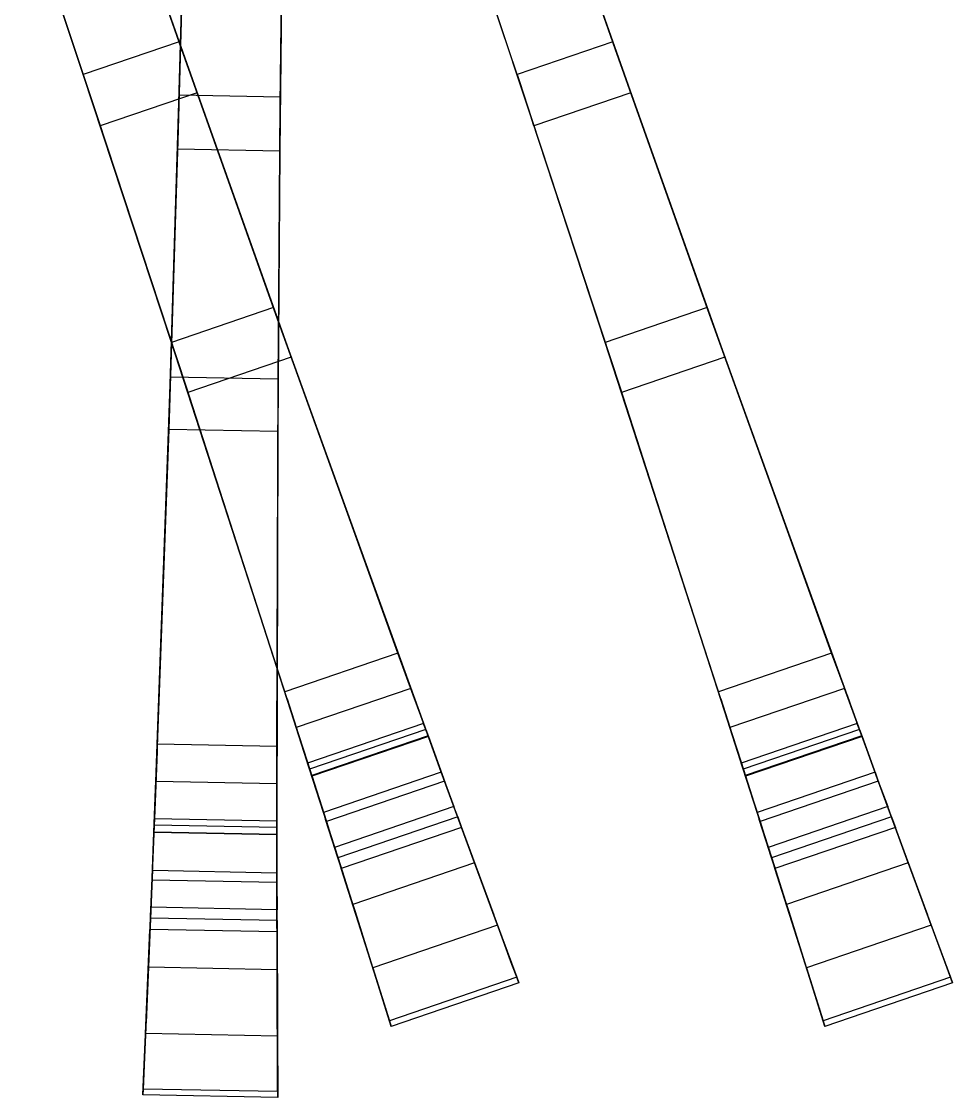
# Model space of a CAD drawing. Extents: x 11992 to 29481, y -6727 to 6811.
# Drawn here: x 14576.8 to 14708, y 700.6 to 852.4 of the extents above; entities that cross this region are included whole.
import ezdxf

# ---------------------------------------------------------------- set-up
doc = ezdxf.new("R2010")
doc.units = 0
doc.header["$MEASUREMENT"] = 0
doc.layers.get('0').update_dxf_attribs({"color": 8, "linetype": 'CONTINUOUS'})

msp = doc.modelspace()

# ---------------------------------------------------------------- linework, layer by layer
for p, q in [((14598.98, 849.51, -275.34), (14589.86, 875.51, -259.55)), ((14660.12, 849.51, -1610.33), (14651, 875.51, -1594.53)), ((14599.33, 848.53, -273.82), (14590.2, 874.52, -258.02)), ((14660.47, 848.53, -1608.8), (14651.35, 874.52, -1593.01)), ((14585.47, 844.89, -275.34), (14576.76, 871.03, -259.55)), ((14646.62, 844.89, -1610.33), (14637.91, 871.03, -1594.53)), ((14585.8, 843.9, -273.82), (14577.09, 870.04, -258.02)), ((14598.99, 841.99, -275.34), (14599.74, 869.53, -259.55)), ((14646.95, 843.9, -1608.8), (14638.24, 870.04, -1593.01)), ((14598.96, 840.95, -273.81), (14599.71, 868.49, -258.02)), ((14613.25, 840.67, -273.81), (14613.57, 868.22, -258.02)), ((14613.26, 841.72, -275.34), (14613.58, 869.26, -259.55)), ((14592.57, 867.77, -244.82), (14601.15, 843.38, -263.15)), ((14593.03, 866.43, -243.55), (14601.52, 842.33, -261.66)), ((14653.71, 867.77, -1579.8), (14662.29, 843.38, -1598.14)), ((14654.18, 866.43, -1578.53), (14662.66, 842.33, -1596.64)), ((14579.36, 863.25, -244.82), (14587.52, 838.72, -263.15)), ((14579.81, 861.91, -243.55), (14587.87, 837.66, -261.66)), ((14640.51, 863.25, -1579.8), (14648.66, 838.72, -1598.14)), ((14640.96, 861.91, -1578.53), (14649.01, 837.66, -1596.64)), ((14599.53, 861.34, -244.82), (14598.8, 835.49, -263.15)), ((14613.48, 861.06, -244.82), (14613.2, 835.21, -263.15)), ((14599.49, 859.92, -243.54), (14598.77, 834.38, -261.66)), ((14613.46, 859.65, -243.54), (14613.19, 834.1, -261.66)), ((14598.98, 849.51, -275.34), (14585.47, 844.89, -275.34)), ((14612.29, 812.03, -298.14), (14598.98, 849.51, -275.34)), ((14598.98, 849.51, -275.34), (14599.33, 848.53, -273.82)), ((14612.64, 811.04, -296.62), (14599.33, 848.53, -273.82)), ((14599.33, 848.53, -273.82), (14601.15, 843.38, -263.15)), ((14660.12, 849.51, -1610.33), (14646.62, 844.89, -1610.33)), ((14673.43, 812.03, -1633.13), (14660.12, 849.51, -1610.33)), ((14660.12, 849.51, -1610.33), (14660.47, 848.53, -1608.8)), ((14673.78, 811.04, -1631.6), (14660.47, 848.53, -1608.8)), ((14660.47, 848.53, -1608.8), (14662.29, 843.38, -1598.14)), ((14585.47, 844.89, -275.34), (14585.8, 843.9, -273.82)), ((14597.92, 807.11, -298.14), (14585.47, 844.89, -275.34)), ((14598.24, 806.12, -296.62), (14585.8, 843.9, -273.82)), ((14585.8, 843.9, -273.82), (14587.52, 838.72, -263.15)), ((14646.62, 844.89, -1610.33), (14646.95, 843.9, -1608.8)), ((14659.06, 807.11, -1633.13), (14646.62, 844.89, -1610.33)), ((14659.39, 806.12, -1631.6), (14646.95, 843.9, -1608.8)), ((14646.95, 843.9, -1608.8), (14648.66, 838.72, -1598.14)), ((14601.52, 842.33, -261.66), (14587.87, 837.66, -261.66)), ((14601.52, 842.33, -261.66), (14601.15, 843.38, -263.15)), ((14601.15, 843.38, -263.15), (14614.45, 805.97, -284.74)), ((14601.52, 842.33, -261.66), (14614.78, 805.06, -283.17)), ((14662.66, 842.33, -1596.64), (14649.01, 837.66, -1596.64)), ((14662.66, 842.33, -1596.64), (14662.29, 843.38, -1598.14)), ((14662.29, 843.38, -1598.14), (14675.59, 805.97, -1619.72)), ((14662.66, 842.33, -1596.64), (14675.92, 805.06, -1618.16)), ((14597.73, 801.19, -296.61), (14598.96, 840.95, -273.81)), ((14597.76, 802.23, -298.14), (14598.99, 841.99, -275.34)), ((14598.96, 840.95, -273.81), (14598.8, 835.49, -263.15)), ((14598.99, 841.99, -275.34), (14598.96, 840.95, -273.81)), ((14613.26, 841.72, -275.34), (14598.99, 841.99, -275.34)), ((14612.94, 801.94, -298.14), (14613.26, 841.72, -275.34)), ((14612.94, 800.9, -296.61), (14613.25, 840.67, -273.81)), ((14613.25, 840.67, -273.81), (14613.2, 835.21, -263.15)), ((14613.26, 841.72, -275.34), (14613.25, 840.67, -273.81)), ((14587.87, 837.66, -261.66), (14587.52, 838.72, -263.15)), ((14587.52, 838.72, -263.15), (14599.91, 801, -284.74)), ((14587.87, 837.66, -261.66), (14600.22, 800.07, -283.17)), ((14649.01, 837.66, -1596.64), (14648.66, 838.72, -1598.14)), ((14648.66, 838.72, -1598.14), (14661.06, 801, -1619.72)), ((14649.01, 837.66, -1596.64), (14661.36, 800.07, -1618.16)), ((14598.8, 835.49, -263.15), (14597.55, 795.81, -284.73)), ((14598.77, 834.38, -261.66), (14598.8, 835.49, -263.15)), ((14613.2, 835.21, -263.15), (14612.91, 795.51, -284.73)), ((14613.19, 834.1, -261.66), (14613.2, 835.21, -263.15)), ((14598.77, 834.38, -261.66), (14597.51, 794.84, -283.17)), ((14613.19, 834.1, -261.66), (14598.77, 834.38, -261.66)), ((14613.19, 834.1, -261.66), (14612.9, 794.54, -283.17)), ((14612.29, 812.03, -298.14), (14597.92, 807.11, -298.14)), ((14629.84, 763.31, -327.82), (14612.29, 812.03, -298.14)), ((14612.29, 812.03, -298.14), (14612.64, 811.04, -296.62)), ((14673.43, 812.03, -1633.13), (14659.06, 807.11, -1633.13)), ((14690.98, 763.31, -1662.8), (14673.43, 812.03, -1633.13)), ((14673.43, 812.03, -1633.13), (14673.78, 811.04, -1631.6)), ((14630.19, 762.33, -326.29), (14612.64, 811.04, -296.62)), ((14612.64, 811.04, -296.62), (14614.45, 805.97, -284.74)), ((14691.34, 762.33, -1661.28), (14673.78, 811.04, -1631.6)), ((14673.78, 811.04, -1631.6), (14675.59, 805.97, -1619.72)), ((14597.92, 807.11, -298.14), (14598.24, 806.12, -296.62)), ((14613.88, 757.85, -327.82), (14597.92, 807.11, -298.14)), ((14614.2, 756.86, -326.29), (14598.24, 806.12, -296.62)), ((14598.24, 806.12, -296.62), (14599.91, 801, -284.74)), ((14614.78, 805.06, -283.17), (14614.45, 805.97, -284.74)), ((14614.45, 805.97, -284.74), (14633.44, 753.42, -312.73)), ((14659.06, 807.11, -1633.13), (14659.39, 806.12, -1631.6)), ((14675.02, 757.85, -1662.8), (14659.06, 807.11, -1633.13)), ((14675.34, 756.86, -1661.28), (14659.39, 806.12, -1631.6)), ((14659.39, 806.12, -1631.6), (14661.06, 801, -1619.72)), ((14675.92, 805.06, -1618.16), (14675.59, 805.97, -1619.72)), ((14675.59, 805.97, -1619.72), (14694.58, 753.42, -1647.71)), ((14614.78, 805.06, -283.17), (14600.22, 800.07, -283.17)), ((14614.78, 805.06, -283.17), (14633.45, 753.4, -310.68)), ((14675.92, 805.06, -1618.16), (14661.36, 800.07, -1618.16)), ((14675.92, 805.06, -1618.16), (14694.59, 753.4, -1645.67)), ((14595.87, 749.45, -326.29), (14597.73, 801.19, -296.61)), ((14595.91, 750.49, -327.82), (14597.76, 802.23, -298.14)), ((14597.73, 801.19, -296.61), (14597.55, 795.81, -284.73)), ((14597.76, 802.23, -298.14), (14597.73, 801.19, -296.61)), ((14612.94, 801.94, -298.14), (14597.76, 802.23, -298.14)), ((14612.77, 750.16, -327.82), (14612.94, 801.94, -298.14)), ((14612.94, 801.94, -298.14), (14612.94, 800.9, -296.61)), ((14600.22, 800.07, -283.17), (14599.91, 801, -284.74)), ((14599.91, 801, -284.74), (14617.09, 747.83, -312.73)), ((14600.22, 800.07, -283.17), (14617.1, 747.81, -310.68)), ((14612.77, 749.12, -326.29), (14612.94, 800.9, -296.61)), ((14612.94, 800.9, -296.61), (14612.91, 795.51, -284.73)), ((14661.36, 800.07, -1618.16), (14661.06, 801, -1619.72)), ((14661.06, 801, -1619.72), (14678.24, 747.83, -1647.71)), ((14661.36, 800.07, -1618.16), (14678.24, 747.81, -1645.67)), ((14597.55, 795.81, -284.73), (14595.5, 739.97, -312.72)), ((14597.51, 794.84, -283.17), (14597.55, 795.81, -284.73)), ((14612.91, 795.51, -284.73), (14612.78, 739.64, -312.72)), ((14612.9, 794.54, -283.17), (14612.91, 795.51, -284.73)), ((14597.51, 794.84, -283.17), (14595.5, 739.95, -310.68)), ((14612.9, 794.54, -283.17), (14597.51, 794.84, -283.17)), ((14612.9, 794.54, -283.17), (14612.78, 739.62, -310.68)), ((14629.84, 763.31, -327.82), (14613.88, 757.85, -327.82)), ((14632, 757.36, -329.33), (14629.84, 763.31, -327.82)), ((14629.84, 763.31, -327.82), (14630.19, 762.33, -326.29)), ((14690.98, 763.31, -1662.8), (14675.02, 757.85, -1662.8)), ((14693.15, 757.36, -1664.31), (14690.98, 763.31, -1662.8)), ((14690.98, 763.31, -1662.8), (14691.34, 762.33, -1661.28)), ((14632, 757.36, -329.33), (14630.19, 762.33, -326.29)), ((14630.19, 762.33, -326.29), (14633.44, 753.42, -312.73)), ((14693.15, 757.36, -1664.31), (14691.34, 762.33, -1661.28)), ((14691.34, 762.33, -1661.28), (14694.58, 753.42, -1647.71)), ((14631.65, 758.34, -330.85), (14615.5, 752.82, -330.85)), ((14633.76, 752.55, -334.39), (14631.65, 758.34, -330.85)), ((14634.12, 751.57, -332.86), (14632, 757.36, -329.33)), ((14632, 757.36, -329.33), (14633.41, 753.5, -320.12)), ((14692.79, 758.34, -1665.84), (14676.64, 752.82, -1665.84)), ((14694.9, 752.55, -1669.37), (14692.79, 758.34, -1665.84)), ((14695.26, 751.57, -1667.84), (14693.15, 757.36, -1664.31)), ((14693.15, 757.36, -1664.31), (14694.55, 753.5, -1655.1)), ((14615.81, 751.82, -329.33), (14614.2, 756.86, -326.29)), ((14615.5, 752.82, -330.85), (14614.2, 756.86, -326.29)), ((14614.2, 756.86, -326.29), (14617.09, 747.83, -312.73)), ((14676.96, 751.82, -1664.31), (14675.34, 756.86, -1661.28)), ((14676.64, 752.82, -1665.84), (14675.34, 756.86, -1661.28)), ((14675.34, 756.86, -1661.28), (14678.24, 747.83, -1647.71)), ((14615.5, 752.82, -330.85), (14615.81, 751.82, -329.33)), ((14617.38, 746.94, -334.39), (14615.5, 752.82, -330.85)), ((14633.45, 753.4, -310.68), (14617.1, 747.81, -310.68)), ((14634.09, 751.65, -319.02), (14633.41, 753.5, -320.12)), ((14633.41, 753.5, -320.12), (14636.5, 745.03, -324.37)), ((14633.44, 753.42, -312.73), (14633.41, 753.5, -320.12)), ((14633.44, 753.42, -312.73), (14633.45, 753.4, -310.68)), ((14633.44, 753.42, -312.73), (14634.11, 751.59, -313.6)), ((14634.12, 751.57, -311.66), (14633.45, 753.4, -310.68)), ((14676.64, 752.82, -1665.84), (14676.96, 751.82, -1664.31)), ((14678.52, 746.94, -1669.37), (14676.64, 752.82, -1665.84)), ((14694.59, 753.4, -1645.67), (14678.24, 747.81, -1645.67)), ((14695.23, 751.65, -1654.01), (14694.55, 753.5, -1655.1)), ((14694.55, 753.5, -1655.1), (14697.65, 745.03, -1659.35)), ((14694.58, 753.42, -1647.71), (14694.55, 753.5, -1655.1)), ((14694.58, 753.42, -1647.71), (14694.59, 753.4, -1645.67)), ((14694.58, 753.42, -1647.71), (14695.25, 751.59, -1648.58)), ((14695.26, 751.57, -1646.65), (14694.59, 753.4, -1645.67)), ((14617.69, 745.95, -332.86), (14615.81, 751.82, -329.33)), ((14615.81, 751.82, -329.33), (14617.07, 747.91, -320.12)), ((14633.76, 752.55, -334.39), (14617.38, 746.94, -334.39)), ((14634.09, 751.65, -319.02), (14617.67, 746.03, -319.02)), ((14634.11, 751.59, -313.6), (14617.69, 745.97, -313.6)), ((14634.12, 751.57, -311.66), (14617.69, 745.95, -311.66)), ((14635.95, 746.53, -338.05), (14633.76, 752.55, -334.39)), ((14633.76, 752.55, -334.39), (14634.12, 751.57, -332.86)), ((14634.09, 751.65, -319.02), (14636.42, 745.26, -322.23)), ((14634.09, 751.65, -319.02), (14634.11, 751.59, -313.6)), ((14634.12, 751.57, -311.66), (14634.11, 751.59, -313.6)), ((14636.31, 745.55, -336.53), (14634.12, 751.57, -332.86)), ((14634.12, 751.57, -332.86), (14636.5, 745.03, -324.37)), ((14678.84, 745.95, -1667.84), (14676.96, 751.82, -1664.31)), ((14676.96, 751.82, -1664.31), (14678.21, 747.91, -1655.1)), ((14694.9, 752.55, -1669.37), (14678.52, 746.94, -1669.37)), ((14695.23, 751.65, -1654.01), (14678.81, 746.03, -1654.01)), ((14695.25, 751.59, -1648.58), (14678.83, 745.97, -1648.58)), ((14695.26, 751.57, -1646.65), (14678.84, 745.95, -1646.65)), ((14697.1, 746.53, -1673.04), (14694.9, 752.55, -1669.37)), ((14694.9, 752.55, -1669.37), (14695.26, 751.57, -1667.84)), ((14695.23, 751.65, -1654.01), (14697.56, 745.26, -1657.22)), ((14695.23, 751.65, -1654.01), (14695.25, 751.59, -1648.58)), ((14695.26, 751.57, -1646.65), (14695.25, 751.59, -1648.58)), ((14697.46, 745.55, -1671.51), (14695.26, 751.57, -1667.84)), ((14695.26, 751.57, -1667.84), (14697.65, 745.03, -1659.35)), ((14595.71, 745.2, -330.85), (14595.91, 750.49, -327.82)), ((14595.91, 750.49, -327.82), (14595.87, 749.45, -326.29)), ((14612.77, 750.16, -327.82), (14595.91, 750.49, -327.82)), ((14612.77, 744.87, -330.85), (14612.77, 750.16, -327.82)), ((14612.77, 750.16, -327.82), (14612.77, 749.12, -326.29)), ((14595.87, 749.45, -326.29), (14595.5, 739.97, -312.72)), ((14595.67, 744.16, -329.32), (14595.87, 749.45, -326.29)), ((14612.77, 743.83, -329.32), (14612.77, 749.12, -326.29)), ((14612.77, 749.12, -326.29), (14612.78, 739.64, -312.72)), ((14617.07, 747.91, -320.12), (14619.81, 739.32, -324.37)), ((14617.67, 746.03, -319.02), (14617.07, 747.91, -320.12)), ((14617.09, 747.83, -312.73), (14617.07, 747.91, -320.12)), ((14617.09, 747.83, -312.73), (14617.1, 747.81, -310.68)), ((14617.09, 747.83, -312.73), (14617.69, 745.97, -313.6)), ((14617.69, 745.95, -311.66), (14617.1, 747.81, -310.68)), ((14617.38, 746.94, -334.39), (14617.69, 745.95, -332.86)), ((14619.32, 740.85, -338.05), (14617.38, 746.94, -334.39)), ((14635.95, 746.53, -338.05), (14619.32, 740.85, -338.05)), ((14640.65, 733.72, -345.87), (14635.95, 746.53, -338.05)), ((14635.95, 746.53, -338.05), (14636.31, 745.55, -336.53)), ((14678.21, 747.91, -1655.1), (14680.95, 739.32, -1659.35)), ((14678.81, 746.03, -1654.01), (14678.21, 747.91, -1655.1)), ((14678.24, 747.83, -1647.71), (14678.21, 747.91, -1655.1)), ((14678.24, 747.83, -1647.71), (14678.24, 747.81, -1645.67)), ((14678.24, 747.83, -1647.71), (14678.83, 745.97, -1648.58)), ((14678.84, 745.95, -1646.65), (14678.24, 747.81, -1645.67)), ((14678.52, 746.94, -1669.37), (14678.84, 745.95, -1667.84)), ((14680.47, 740.85, -1673.04), (14678.52, 746.94, -1669.37)), ((14697.1, 746.53, -1673.04), (14680.47, 740.85, -1673.04)), ((14701.79, 733.72, -1680.86), (14697.1, 746.53, -1673.04)), ((14697.1, 746.53, -1673.04), (14697.46, 745.55, -1671.51)), ((14612.77, 744.87, -330.85), (14595.71, 745.2, -330.85)), ((14617.67, 746.03, -319.02), (14619.74, 739.55, -322.23)), ((14617.67, 746.03, -319.02), (14617.69, 745.97, -313.6)), ((14617.69, 745.95, -311.66), (14617.69, 745.97, -313.6)), ((14636.42, 745.26, -322.23), (14619.74, 739.55, -322.23)), ((14641.01, 732.74, -344.35), (14636.31, 745.55, -336.53)), ((14636.31, 745.55, -336.53), (14636.5, 745.03, -324.37)), ((14636.42, 745.26, -322.23), (14636.5, 745.03, -324.37)), ((14636.42, 745.26, -322.23), (14637.73, 741.67, -319.41)), ((14678.81, 746.03, -1654.01), (14680.88, 739.55, -1657.22)), ((14678.81, 746.03, -1654.01), (14678.83, 745.97, -1648.58)), ((14678.84, 745.95, -1646.65), (14678.83, 745.97, -1648.58)), ((14697.56, 745.26, -1657.22), (14680.88, 739.55, -1657.22)), ((14702.15, 732.74, -1679.33), (14697.46, 745.55, -1671.51)), ((14697.46, 745.55, -1671.51), (14697.65, 745.03, -1659.35)), ((14697.56, 745.26, -1657.22), (14697.65, 745.03, -1659.35)), ((14697.56, 745.26, -1657.22), (14698.88, 741.67, -1654.39)), ((14595.42, 738, -332.86), (14595.67, 744.16, -329.32)), ((14595.47, 739.04, -334.38), (14595.67, 744.16, -329.32)), ((14595.67, 744.16, -329.32), (14595.51, 740.06, -320.11)), ((14612.78, 738.7, -334.38), (14612.77, 744.87, -330.85)), ((14612.77, 744.87, -330.85), (14612.77, 743.83, -329.32)), ((14612.78, 737.66, -332.86), (14612.77, 743.83, -329.32)), ((14612.77, 743.83, -329.32), (14612.78, 739.72, -320.11)), ((14619.32, 740.85, -338.05), (14619.64, 739.85, -336.53)), ((14623.46, 727.84, -345.87), (14619.32, 740.85, -338.05)), ((14637.73, 741.67, -319.41), (14620.9, 735.91, -319.41)), ((14638.29, 740.15, -320.53), (14637.73, 741.67, -319.41)), ((14638.26, 740.22, -318.27), (14637.73, 741.67, -319.41)), ((14680.47, 740.85, -1673.04), (14680.78, 739.85, -1671.51)), ((14684.6, 727.84, -1680.86), (14680.47, 740.85, -1673.04)), ((14698.88, 741.67, -1654.39), (14682.04, 735.91, -1654.39)), ((14699.43, 740.15, -1655.51), (14698.88, 741.67, -1654.39)), ((14699.41, 740.22, -1653.25), (14698.88, 741.67, -1654.39)), ((14595.51, 740.06, -320.11), (14595.15, 731.05, -324.37)), ((14595.21, 732.64, -338.05), (14595.47, 739.04, -334.38)), ((14595.5, 739.97, -312.72), (14595.42, 738.02, -313.59)), ((14595.42, 738, -311.66), (14595.5, 739.95, -310.68)), ((14595.47, 739.04, -334.38), (14595.42, 738, -332.86)), ((14595.43, 738.08, -319.02), (14595.51, 740.06, -320.11)), ((14612.78, 738.7, -334.38), (14595.47, 739.04, -334.38)), ((14595.5, 739.97, -312.72), (14595.51, 740.06, -320.11)), ((14595.5, 739.97, -312.72), (14595.5, 739.95, -310.68)), ((14612.78, 739.62, -310.68), (14595.5, 739.95, -310.68)), ((14612.78, 737.74, -319.02), (14612.78, 739.72, -320.11)), ((14612.78, 739.72, -320.11), (14612.78, 730.7, -324.37)), ((14612.78, 739.62, -310.68), (14612.78, 739.72, -320.11)), ((14612.78, 739.64, -312.72), (14612.78, 737.68, -313.59)), ((14612.78, 737.66, -311.66), (14612.78, 739.62, -310.68)), ((14623.78, 726.85, -344.35), (14619.64, 739.85, -336.53)), ((14619.64, 739.85, -336.53), (14621.39, 734.37, -320.53)), ((14619.64, 739.85, -336.53), (14619.81, 739.32, -324.37)), ((14619.74, 739.55, -322.23), (14619.81, 739.32, -324.37)), ((14619.74, 739.55, -322.23), (14620.9, 735.91, -319.41)), ((14619.81, 739.32, -324.37), (14621.39, 734.37, -320.53)), ((14638.26, 740.22, -318.27), (14621.36, 734.44, -318.27)), ((14638.26, 740.22, -318.27), (14638.81, 738.72, -319.31)), ((14638.29, 740.15, -320.53), (14643.34, 726.39, -330.04)), ((14638.29, 740.15, -320.53), (14638.81, 738.72, -319.31)), ((14684.92, 726.85, -1679.33), (14680.78, 739.85, -1671.51)), ((14680.78, 739.85, -1671.51), (14682.53, 734.37, -1655.51)), ((14680.78, 739.85, -1671.51), (14680.95, 739.32, -1659.35)), ((14680.88, 739.55, -1657.22), (14680.95, 739.32, -1659.35)), ((14680.88, 739.55, -1657.22), (14682.04, 735.91, -1654.39)), ((14680.95, 739.32, -1659.35), (14682.53, 734.37, -1655.51)), ((14699.41, 740.22, -1653.25), (14682.51, 734.44, -1653.25)), ((14699.41, 740.22, -1653.25), (14699.96, 738.72, -1654.29)), ((14699.43, 740.15, -1655.51), (14704.48, 726.39, -1665.02)), ((14699.43, 740.15, -1655.51), (14699.96, 738.72, -1654.29)), ((14595.43, 738.08, -319.02), (14595.15, 731.28, -322.23)), ((14595.42, 738, -332.86), (14595.15, 731.05, -324.37)), ((14595.17, 731.6, -336.52), (14595.42, 738, -332.86)), ((14595.43, 738.08, -319.02), (14595.42, 738.02, -313.59)), ((14595.42, 738, -311.66), (14595.42, 738.02, -313.59)), ((14612.78, 737.68, -313.59), (14595.42, 738.02, -313.59)), ((14612.78, 737.66, -311.66), (14595.42, 738, -311.66)), ((14612.78, 737.74, -319.02), (14595.43, 738.08, -319.02)), ((14612.78, 732.3, -338.05), (14612.78, 738.7, -334.38)), ((14612.78, 738.7, -334.38), (14612.78, 737.66, -332.86)), ((14612.78, 737.74, -319.02), (14612.78, 730.94, -322.23)), ((14612.78, 737.74, -319.02), (14612.78, 737.66, -311.66)), ((14612.78, 731.26, -336.52), (14612.78, 737.66, -332.86)), ((14612.78, 737.66, -332.86), (14612.78, 730.7, -324.37)), ((14638.81, 738.72, -319.31), (14621.85, 732.92, -319.31)), ((14643.88, 724.94, -328.84), (14638.81, 738.72, -319.31)), ((14699.96, 738.72, -1654.29), (14682.99, 732.92, -1654.29)), ((14705.02, 724.94, -1663.82), (14699.96, 738.72, -1654.29)), ((14621.39, 734.37, -320.53), (14620.9, 735.91, -319.41)), ((14621.36, 734.44, -318.27), (14620.9, 735.91, -319.41)), ((14682.53, 734.37, -1655.51), (14682.04, 735.91, -1654.39)), ((14682.51, 734.44, -1653.25), (14682.04, 735.91, -1654.39)), ((14621.36, 734.44, -318.27), (14621.85, 732.92, -319.31)), ((14682.51, 734.44, -1653.25), (14682.99, 732.92, -1654.29)), ((14621.39, 734.37, -320.53), (14625.82, 720.4, -330.04)), ((14621.39, 734.37, -320.53), (14621.85, 732.92, -319.31)), ((14626.29, 718.92, -328.84), (14621.85, 732.92, -319.31)), ((14640.65, 733.72, -345.87), (14623.46, 727.84, -345.87)), ((14640.65, 733.72, -345.87), (14646.87, 716.82, -356.2)), ((14640.65, 733.72, -345.87), (14641.01, 732.74, -344.35)), ((14682.53, 734.37, -1655.51), (14686.96, 720.4, -1665.02)), ((14682.53, 734.37, -1655.51), (14682.99, 732.92, -1654.29)), ((14687.43, 718.92, -1663.82), (14682.99, 732.92, -1654.29)), ((14701.79, 733.72, -1680.86), (14684.6, 727.84, -1680.86)), ((14701.79, 733.72, -1680.86), (14708.01, 716.82, -1691.18)), ((14701.79, 733.72, -1680.86), (14702.15, 732.74, -1679.33)), ((14594.61, 717.97, -344.34), (14595.17, 731.6, -336.52)), ((14594.65, 719.01, -345.87), (14595.21, 732.64, -338.05)), ((14595.17, 731.6, -336.52), (14594.93, 725.85, -320.52)), ((14595.21, 732.64, -338.05), (14595.17, 731.6, -336.52)), ((14612.78, 732.3, -338.05), (14595.21, 732.64, -338.05)), ((14612.81, 718.66, -345.87), (14612.78, 732.3, -338.05)), ((14612.78, 732.3, -338.05), (14612.78, 731.26, -336.52)), ((14646.11, 718.87, -352.82), (14641.01, 732.74, -344.35)), ((14641.01, 732.74, -344.35), (14643.34, 726.39, -330.04)), ((14707.26, 718.87, -1687.8), (14702.15, 732.74, -1679.33)), ((14702.15, 732.74, -1679.33), (14704.48, 726.39, -1665.02)), ((14595.15, 731.05, -324.37), (14594.93, 725.85, -320.52)), ((14595.15, 731.28, -322.23), (14595, 727.47, -319.4)), ((14595.15, 731.28, -322.23), (14595.15, 731.05, -324.37)), ((14612.78, 730.94, -322.23), (14595.15, 731.28, -322.23)), ((14612.81, 717.61, -344.34), (14612.78, 731.26, -336.52)), ((14612.78, 731.26, -336.52), (14612.78, 730.7, -324.37)), ((14612.78, 730.94, -322.23), (14612.78, 730.7, -324.37)), ((14612.78, 730.94, -322.23), (14612.79, 727.12, -319.4)), ((14595, 727.47, -319.4), (14594.87, 724.33, -319.3)), ((14594.94, 725.93, -318.27), (14595, 727.47, -319.4)), ((14612.79, 727.12, -319.4), (14595, 727.47, -319.4)), ((14612.79, 725.51, -320.52), (14612.79, 727.12, -319.4)), ((14612.79, 725.58, -318.27), (14612.79, 727.12, -319.4)), ((14623.46, 727.84, -345.87), (14623.78, 726.85, -344.35)), ((14623.46, 727.84, -345.87), (14628.89, 710.67, -356.2)), ((14623.78, 726.85, -344.35), (14625.82, 720.4, -330.04)), ((14628.23, 712.76, -352.82), (14623.78, 726.85, -344.35)), ((14684.6, 727.84, -1680.86), (14684.92, 726.85, -1679.33)), ((14684.6, 727.84, -1680.86), (14690.04, 710.67, -1691.18)), ((14684.92, 726.85, -1679.33), (14686.96, 720.4, -1665.02)), ((14689.38, 712.76, -1687.8), (14684.92, 726.85, -1679.33)), ((14594.93, 725.85, -320.52), (14594.32, 711.21, -330.03)), ((14594.94, 725.93, -318.27), (14594.87, 724.33, -319.3)), ((14612.79, 725.58, -318.27), (14594.94, 725.93, -318.27)), ((14612.79, 725.58, -318.27), (14612.8, 723.99, -319.3)), ((14612.79, 725.51, -320.52), (14612.84, 710.85, -330.03)), ((14612.79, 725.51, -320.52), (14612.8, 723.99, -319.3)), ((14645.91, 719.41, -344.02), (14643.34, 726.39, -330.04)), ((14643.88, 724.94, -328.84), (14643.34, 726.39, -330.04)), ((14707.06, 719.41, -1679), (14704.48, 726.39, -1665.02)), ((14705.02, 724.94, -1663.82), (14704.48, 726.39, -1665.02)), ((14594.26, 709.66, -328.83), (14594.87, 724.33, -319.3)), ((14612.8, 723.99, -319.3), (14594.87, 724.33, -319.3)), ((14612.84, 709.3, -328.83), (14612.8, 723.99, -319.3)), ((14643.88, 724.94, -328.84), (14626.29, 718.92, -328.84)), ((14643.88, 724.94, -328.84), (14646.59, 717.59, -343.55)), ((14705.02, 724.94, -1663.82), (14687.43, 718.92, -1663.82)), ((14705.02, 724.94, -1663.82), (14707.73, 717.59, -1678.54)), ((14628.06, 713.31, -344.02), (14625.82, 720.4, -330.04)), ((14626.29, 718.92, -328.84), (14625.82, 720.4, -330.04)), ((14645.91, 719.41, -344.02), (14646.11, 718.87, -352.82)), ((14646.59, 717.59, -343.55), (14645.91, 719.41, -344.02)), ((14689.21, 713.31, -1679), (14686.96, 720.4, -1665.02)), ((14687.43, 718.92, -1663.82), (14686.96, 720.4, -1665.02)), ((14707.06, 719.41, -1679), (14707.26, 718.87, -1687.8)), ((14707.73, 717.59, -1678.54), (14707.06, 719.41, -1679)), ((14594.65, 719.01, -345.87), (14593.88, 701.01, -356.19)), ((14593.98, 703.2, -352.81), (14594.61, 717.97, -344.34)), ((14594.61, 717.97, -344.34), (14594.32, 711.21, -330.03)), ((14594.65, 719.01, -345.87), (14594.61, 717.97, -344.34)), ((14612.81, 718.66, -345.87), (14594.65, 719.01, -345.87)), ((14612.81, 718.66, -345.87), (14612.88, 700.64, -356.19)), ((14612.81, 718.66, -345.87), (14612.81, 717.61, -344.34)), ((14626.29, 718.92, -328.84), (14628.65, 711.46, -343.55)), ((14646.87, 716.82, -356.2), (14646.11, 718.87, -352.82)), ((14687.43, 718.92, -1663.82), (14689.79, 711.46, -1678.54)), ((14708.01, 716.82, -1691.18), (14707.26, 718.87, -1687.8)), ((14612.87, 702.84, -352.81), (14612.81, 717.61, -344.34)), ((14612.81, 717.61, -344.34), (14612.84, 710.85, -330.03)), ((14646.59, 717.59, -343.55), (14628.65, 711.46, -343.55)), ((14646.87, 716.82, -356.2), (14628.89, 710.67, -356.2)), ((14646.59, 717.59, -343.55), (14646.87, 716.82, -356.2)), ((14707.73, 717.59, -1678.54), (14689.79, 711.46, -1678.54)), ((14708.01, 716.82, -1691.18), (14690.04, 710.67, -1691.18)), ((14707.73, 717.59, -1678.54), (14708.01, 716.82, -1691.18)), ((14628.06, 713.31, -344.02), (14628.23, 712.76, -352.82)), ((14628.65, 711.46, -343.55), (14628.06, 713.31, -344.02)), ((14689.21, 713.31, -1679), (14689.38, 712.76, -1687.8)), ((14689.79, 711.46, -1678.54), (14689.21, 713.31, -1679)), ((14628.89, 710.67, -356.2), (14628.23, 712.76, -352.82)), ((14690.04, 710.67, -1691.18), (14689.38, 712.76, -1687.8)), ((14594, 703.78, -344.02), (14594.32, 711.21, -330.03)), ((14594.26, 709.66, -328.83), (14594.32, 711.21, -330.03)), ((14612.87, 703.41, -344.02), (14612.84, 710.85, -330.03)), ((14612.84, 709.3, -328.83), (14612.84, 710.85, -330.03)), ((14628.65, 711.46, -343.55), (14628.89, 710.67, -356.2)), ((14689.79, 711.46, -1678.54), (14690.04, 710.67, -1691.18)), ((14594.26, 709.66, -328.83), (14593.92, 701.84, -343.55)), ((14612.84, 709.3, -328.83), (14594.26, 709.66, -328.83)), ((14612.84, 709.3, -328.83), (14612.87, 701.47, -343.55)), ((14593.88, 701.01, -356.19), (14593.98, 703.2, -352.81)), ((14593.92, 701.84, -343.55), (14594, 703.78, -344.02)), ((14594, 703.78, -344.02), (14593.98, 703.2, -352.81)), ((14612.87, 703.41, -344.02), (14612.87, 702.84, -352.81)), ((14612.87, 701.47, -343.55), (14612.87, 703.41, -344.02)), ((14612.88, 700.64, -356.19), (14612.87, 702.84, -352.81)), ((14593.92, 701.84, -343.55), (14593.88, 701.01, -356.19)), ((14612.88, 700.64, -356.19), (14593.88, 701.01, -356.19)), ((14612.87, 701.47, -343.55), (14593.92, 701.84, -343.55)), ((14612.87, 701.47, -343.55), (14612.88, 700.64, -356.19))]:
    msp.add_line(p, q)

doc.saveas('drawing.dxf')
